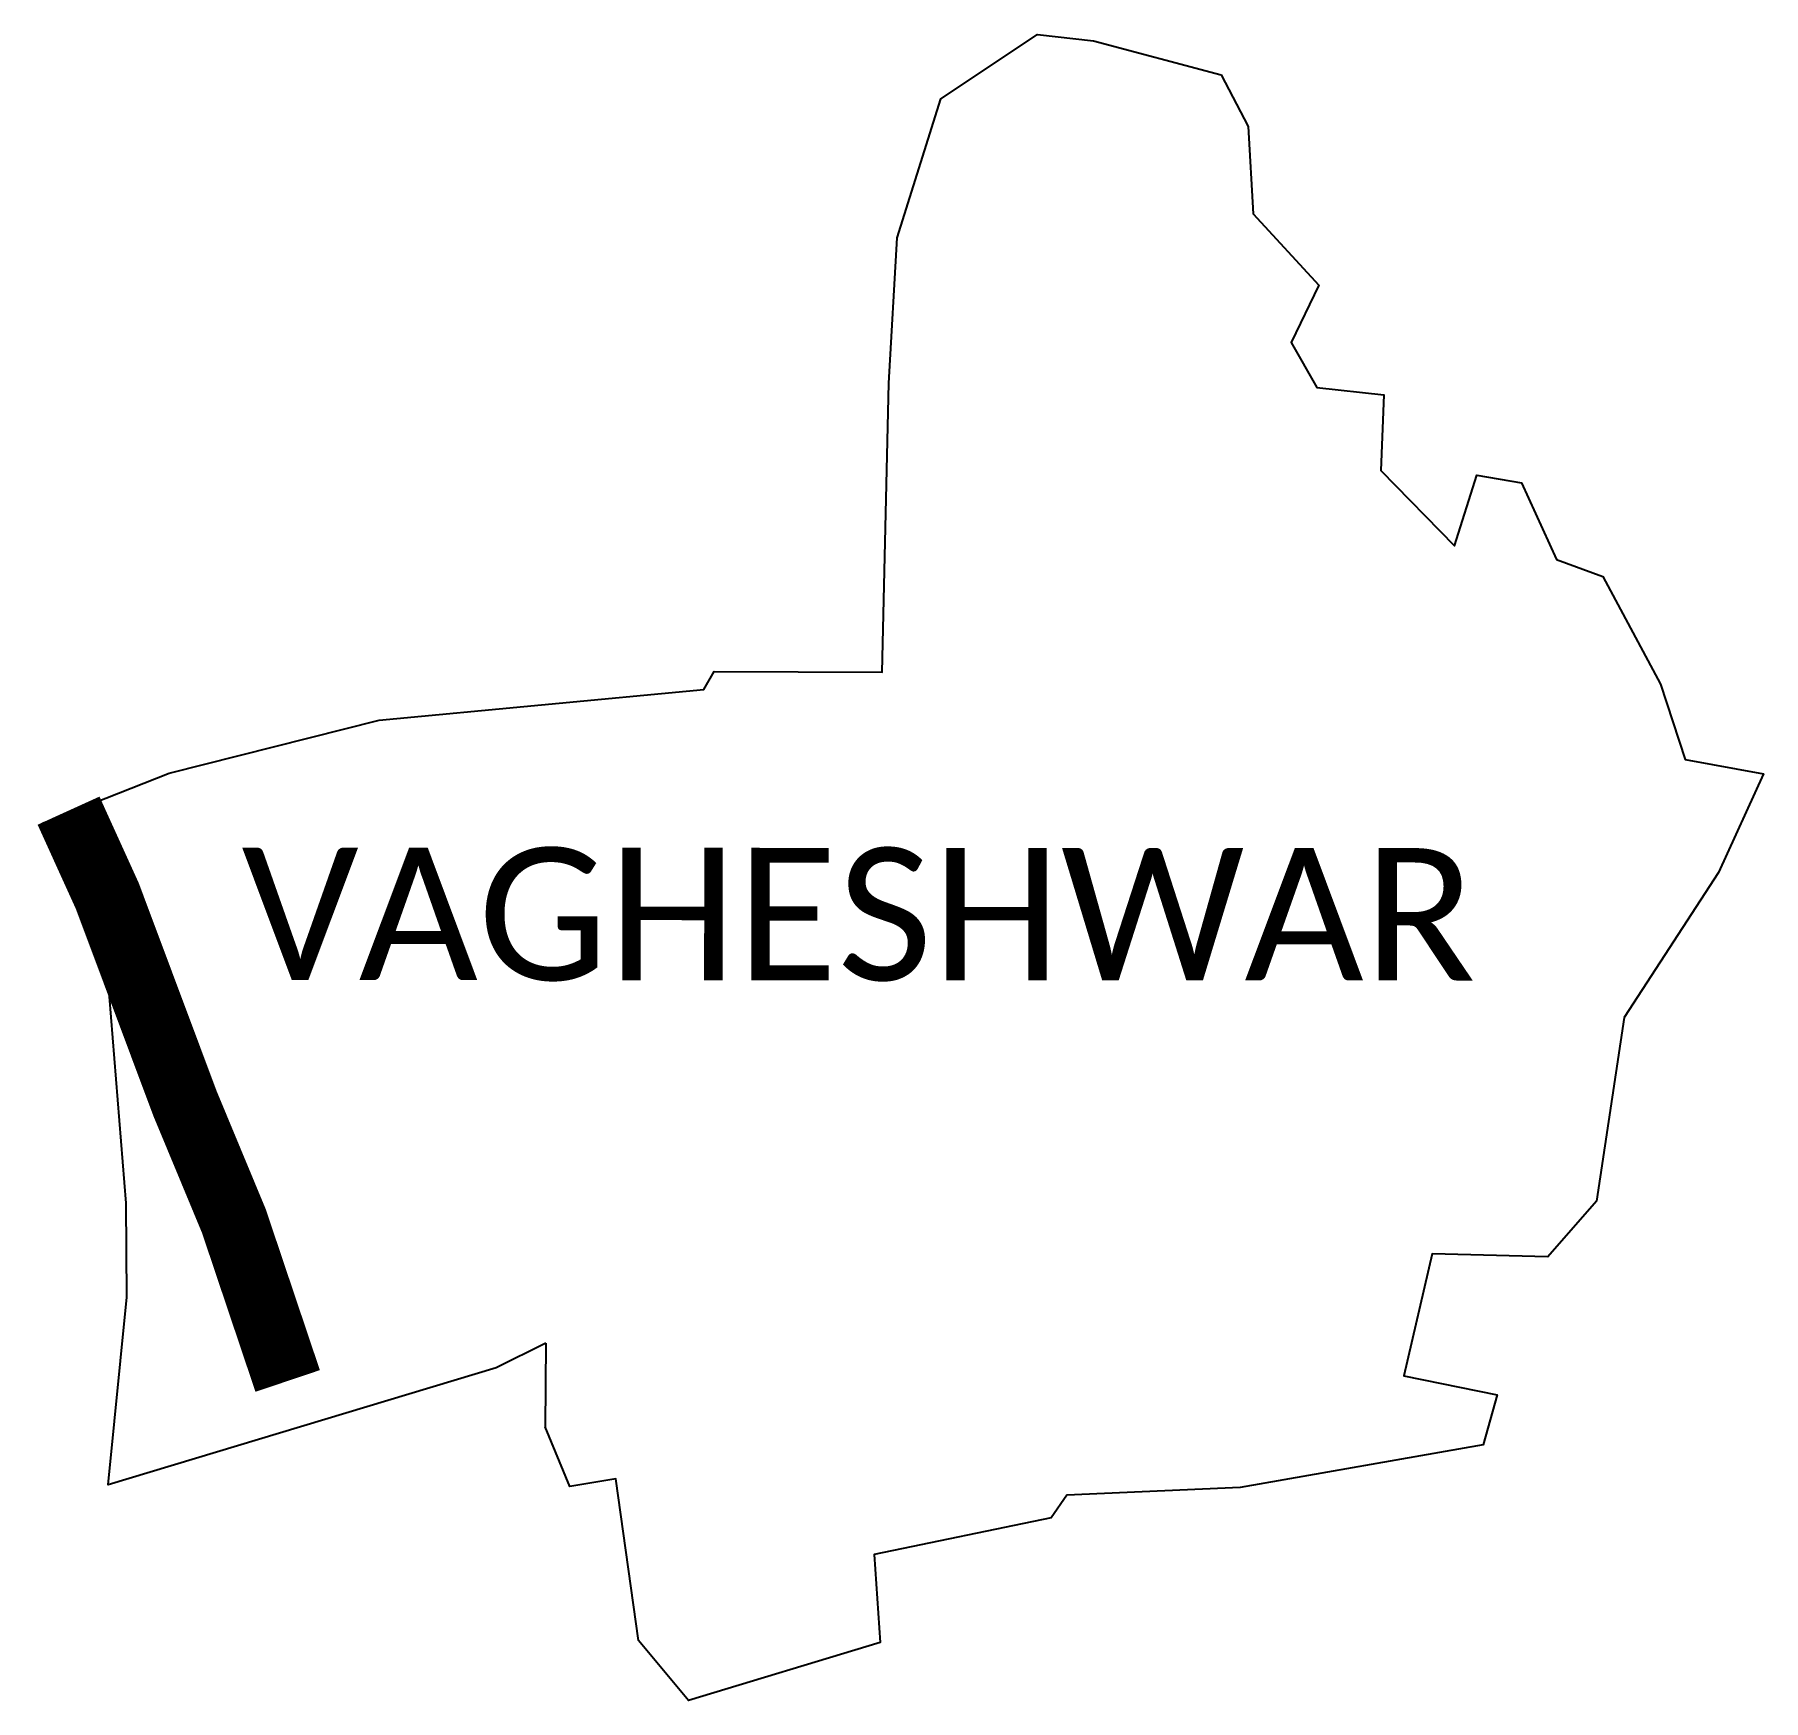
# Model space of a CAD drawing. Header units: metres. Extents: x 353121 to 354393, y 1751941 to 1753166.
import ezdxf

# ---------------------------------------------------------------- set-up
doc = ezdxf.new("R2010")
doc.units = ezdxf.units.M
for name, color, linetype in [('UNPROTECTED', 130, 'Continuous'), ('village', 3, 'Continuous'), ('VILLAGE NAME', 250, 'Continuous')]:
    doc.layers.add(name, color=color, linetype=linetype)

msp = doc.modelspace()

# ---------------------------------------------------------------- linework, layer by layer
at = {"color": 3}
for points in [[(353497.1, 1752204.1), (353460.8, 1752185.9), (353175.2, 1752099.8), (353189.1, 1752237.8), (353188.4, 1752306.9), (353173.8, 1752489.4), (353126.9, 1752586.3), (353220.2, 1752623.1), (353374.5, 1752662.1), (353613.5, 1752684.8), (353621, 1752698), (353744.6, 1752697.5), (353749.5, 1752910), (353755.8, 1753016.8), (353787.7, 1753119), (353859, 1753166.3), (353900, 1753161.8), (353994.1, 1753136.8)], [(353994.1, 1753136.8), (354013.9, 1753098.8)], [(354013.9, 1753098.8), (354017.5, 1753034.4), (354065.9, 1752982), (354045.6, 1752939.9), (354064.3, 1752906.7), (354113.8, 1752901.3), (354111.4, 1752845.8), (354165.8, 1752790.4), (354182.2, 1752842.2), (354215.1, 1752836.7), (354240.8, 1752780.4), (354274.7, 1752767.7), (354317.2, 1752688.6), (354335.5, 1752633.2), (354393, 1752622.7), (354359.8, 1752550.2), (354290.6, 1752443.5), (354270.1, 1752308.5), (354234.4, 1752267.6), (354149.3, 1752269.7), (354128.3, 1752180.1), (354197, 1752165.9), (354186.9, 1752129.3), (354007.9, 1752097.9), (353880.6, 1752092.3), (353869.1, 1752075.5), (353738.7, 1752048.6), (353743.2, 1751983.9), (353602.2, 1751941.3), (353565.5, 1751985.3), (353548.7, 1752104.2), (353514.9, 1752098.7), (353496.7, 1752142.4)]]:
    msp.add_lwpolyline(points, dxfattribs=at)
at = {"layer": 'UNPROTECTED', "flags": 128}
msp.add_lwpolyline([(353146.1, 1752595.6, 50, 50, 0), (353174.6, 1752532.9, 50, 50, 0), (353231.8, 1752380.2, 50, 50, 0), (353267.7, 1752293.9, 50, 50, 0), (353307.3, 1752176.2, 0, 0, 0)], format="xyseb", dxfattribs=at)
at = {"layer": 'village'}
msp.add_lwpolyline([(353497.1, 1752204.1), (353496.7, 1752142.4)], dxfattribs=at)

# ---------------------------------------------------------------- texts
at = {"layer": 'VILLAGE NAME', "insert": (353273.4, 1752568.4), "char_height": 97.384, "attachment_point": 1, "rotation": 359.9793}
msp.add_mtext_dynamic_manual_height_columns('{\\fCalibri|b0|i0|c0|p34;VAGHESHWAR}', width=960.962, gutter_width=486.9, heights=[0], dxfattribs=at)

doc.saveas('drawing.dxf')
